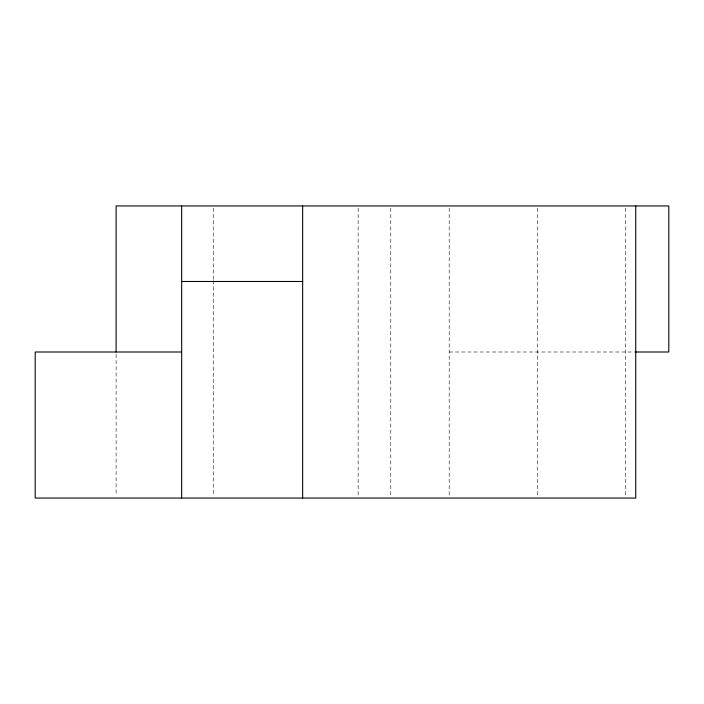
<?xml version="1.0" encoding="UTF-8"?>
<svg xmlns="http://www.w3.org/2000/svg" width="704" height="704" viewBox="0 0 704 704"><rect width="100%" height="100%" fill="white"/><g stroke="black" fill="none" stroke-linecap="round" stroke-linejoin="round"><path stroke-width="0.53" stroke-dasharray="3.52 2.64" d="M449.187 352L634.762 352M625.302 208.138L625.302 495.862M537.249 208.138L537.249 495.862M449.187 208.138L449.187 495.862M390.773 208.138L390.773 495.862M358.134 208.138L358.134 495.862M213.242 208.138L213.242 279.523M213.242 280.623L213.242 495.862M116.107 354.2L116.107 495.862"/><path stroke-width="1.06" d="M181.667 281.486L302.65 281.486M181.667 352L35.2 352L35.2 498.054L635.738 498.054L635.738 205.946M635.862 352L668.8 352L668.8 205.946L116.107 205.946L116.107 352M302.65 205.946L302.65 498.054M181.667 205.946L181.667 498.054"/></g></svg>
